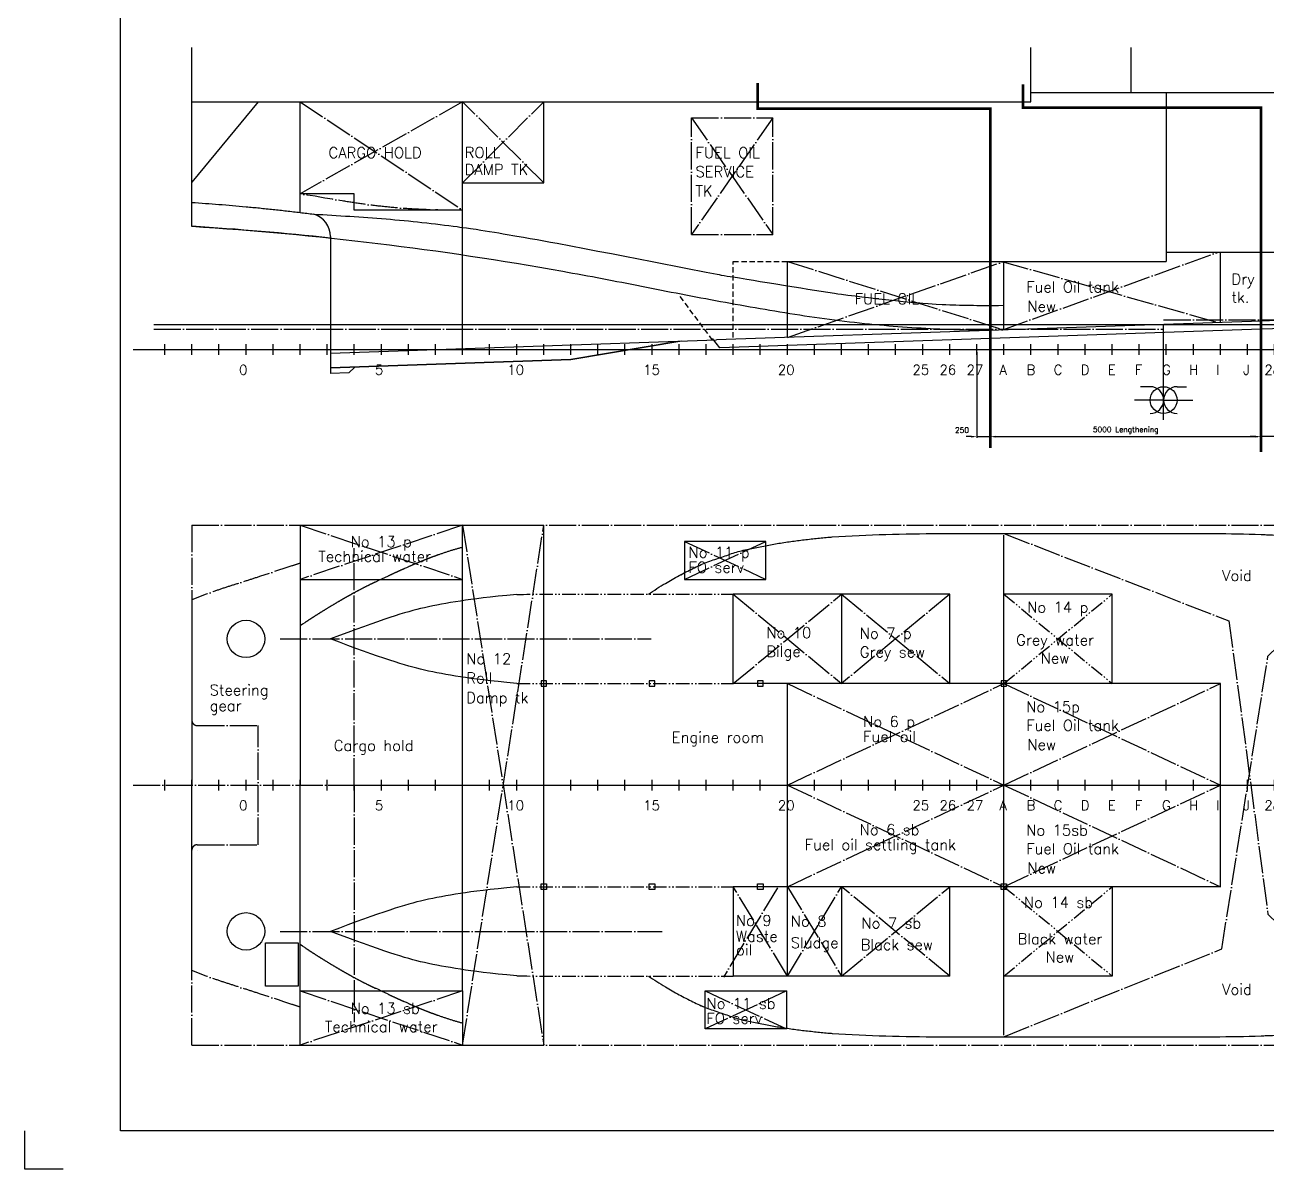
# Model space of a CAD drawing. Header units: millimetres. Extents: x -1766 to 57634, y -706 to 41248.
# Drawn here: x -1766 to 21182, y -706 to 20424 of the extents above; entities that cross this region are included whole.
import ezdxf
from ezdxf.enums import TextEntityAlignment as Align

# ---------------------------------------------------------------- set-up
doc = ezdxf.new("R2010")
doc.units = ezdxf.units.MM
doc.header["$LTSCALE"] = 200
for name, pattern in [('0', [0]), ('CENTER', [3, 2.5, -0.25, 0, -0.25]), ('DASHED', [0.75, 0.5, -0.25]), ('PHANTOM', [2.1, 1.25, -0.2, 0.125, -0.2, 0.125, -0.2])]:
    doc.linetypes.add(name, pattern=pattern)
for name, color, linetype in [('-BHII', 7, 'Continuous'), ('-BHIU', 7, 'Continuous'), ('BHII', 7, 'Continuous'), ('CENN', 7, 'Continuous'), ('CON1', 7, 'Continuous'), ('GEV_FROZEN', 7, 'Continuous'), ('I0CO2', 2, 'Continuous'), ('LASTLUKE', 1, 'Continuous'), ('S0CE1', 1, 'CENTER'), ('S0CO1', 1, 'Continuous'), ('S0CO2', 2, 'Continuous'), ('S0CO3', 3, 'Continuous'), ('S0DA1', 1, 'DASHED'), ('S0PH1', 1, 'PHANTOM'), ('S0TX2', 2, 'Continuous'), ('U0CO1', 1, 'Continuous'), ('VCCNULL', 5, 'Continuous')]:
    doc.layers.add(name, color=color, linetype=linetype)
doc.styles.add('18', font='romans', dxfattribs={"height": 180})
doc.styles.add('ROMANS', font='romans', dxfattribs={"height": 100})
doc.dimstyles.get("Standard").update_dxf_attribs({"dimscale": 50, "dimtxt": 2, "dimasz": 2, "dimexe": 0.5, "dimexo": 1, "dimgap": 1, "dimtad": 1, "dimdsep": 46, "dimtxsty": 'ROMANS', "dimcen": 1.5, "dimclrd": 1, "dimclre": 1, "dimclrt": 2, "dimazin": 2, "dimtfac": 1, "dimtmove": 2, "dimatfit": 3, "dimfxl": 1, "dimtvp": 100, "dimtolj": 1, "dimarcsym": 0})

# ---------------------------------------------------------------- blocks, each defined once
blk = doc.blocks.new('*U10')
at = {"layer": '-BHII'}
for p, q in [((0, 10), (40, 10)), ((0, -10), (40, -10))]:
    blk.add_line(p, q, dxfattribs=at)
at = {"layer": '-BHIU'}
for p, q in [((0, 10), (0, -10)), ((40, 10), (40, -10))]:
    blk.add_line(p, q, dxfattribs=at)
blk = doc.blocks.new('VCCISYMB')
at = {"layer": 'VCCNULL'}
for p, q in [((0, 2), (-0.2, 1.2)), ((0, 2), (0.2, 1.2)), ((0, 2), (0, 0)), ((0, 0), (4, 0)), ((4, 0), (3.2, 0.2)), ((4, 0), (3.2, -0.2))]:
    blk.add_line(p, q, dxfattribs=at)
blk = doc.blocks.new('*U11')
blk.add_blockref('VCCISYMB', (0, 0))
at = {"layer": 'GEV_FROZEN', "xscale": 0.1000000000003638, "yscale": 0.1000000000003638, "zscale": 0.1000000000003638}
blk.add_blockref('*U10', (0, 0), dxfattribs=at)
blk = doc.blocks.new('*U9')
at = {"layer": 'BHII'}
blk.add_lwpolyline([(-6, -4), (0, -8), (6, -4), (6, 4), (0, 8), (-6, 4)], close=True, dxfattribs=at)
at = {"layer": 'CENN'}
for p, q in [((-11, 0), (11, 0)), ((0, 11), (0, -11))]:
    blk.add_line(p, q, dxfattribs=at)
at = {"layer": 'CON1'}
blk.add_circle((0, 0), 6.5, dxfattribs=at)
blk = doc.blocks.new('*U8')
at = {"layer": 'BHII'}
for radius in [8, 4.2]:
    blk.add_circle((0, 0), radius, dxfattribs=at)
at = {"layer": 'CENN'}
for p, q in [((-11, 0), (11, 0)), ((0, 11), (0, -11))]:
    blk.add_line(p, q, dxfattribs=at)
blk = doc.blocks.new('A$C64097268')
at = {"layer": 'LASTLUKE', "color": 2}
for p, q in [((-1500, -100), (-1500, 100)), ((-1000, -100), (-1000, 100)), ((-500, -100), (-500, 100)), ((0, -100), (0, 100)), ((500, -100), (500, 100)), ((1000, -100), (1000, 100)), ((1500, -100), (1500, 100)), ((2000, -100), (2000, 100)), ((2500, -100), (2500, 100)), ((3000, -100), (3000, 100)), ((3500, -100), (3500, 100)), ((4000, -100), (4000, 100)), ((4500, -100), (4500, 100)), ((5000, -100), (5000, 100)), ((5500, -100), (5500, 100)), ((6000, -100), (6000, 100)), ((6500, -100), (6500, 100)), ((7000, -100), (7000, 100)), ((7500, -100), (7500, 100)), ((8000, -100), (8000, 100)), ((8500, -100), (8500, 100)), ((9000, -100), (9000, 100)), ((9500, -100), (9500, 100)), ((10000, -100), (10000, 100)), ((10500, -100), (10500, 100)), ((11000, -100), (11000, 100)), ((11500, -100), (11500, 100)), ((12000, -100), (12000, 100)), ((12500, -100), (12500, 100)), ((13000, -100), (13000, 100)), ((13500, -100), (13500, 100)), ((14000, -100), (14000, 100)), ((14500, -100), (14500, 100)), ((15000, -100), (15000, 100)), ((15500, -100), (15500, 100)), ((16000, -100), (16000, 100)), ((16500, -100), (16500, 100)), ((17000, -100), (17000, 100)), ((17500, -100), (17500, 100)), ((18000, -100), (18000, 100)), ((18500, -100), (18500, 100)), ((19000, -100), (19000, 100)), ((19500, -100), (19500, 100)), ((20000, -100), (20000, 100)), ((20500, -100), (20500, 100)), ((21000, -100), (21000, 100)), ((21500, -100), (21500, 100)), ((22000, -100), (22000, 100)), ((22500, -100), (22500, 100)), ((23000, -100), (23000, 100)), ((23500, -100), (23500, 100)), ((24000, -100), (24000, 100)), ((24500, -100), (24500, 100)), ((25000, -100), (25000, 100)), ((25500, -100), (25500, 100)), ((26000, -100), (26000, 100)), ((26500, -100), (26500, 100)), ((27000, -100), (27000, 100)), ((27500, -100), (27500, 100)), ((28000, -100), (28000, 100)), ((28500, -100), (28500, 100)), ((29000, -100), (29000, 100)), ((29500, -100), (29500, 100)), ((30000, -100), (30000, 100)), ((30500, -100), (30500, 100)), ((31000, -100), (31000, 100)), ((31500, -100), (31500, 100)), ((32000, -100), (32000, 100)), ((32500, -100), (32500, 100)), ((33000, -100), (33000, 100)), ((33500, -100), (33500, 100)), ((34000, -100), (34000, 100)), ((34500, -100), (34500, 100)), ((35000, -100), (35000, 100))]:
    blk.add_line(p, q, dxfattribs=at)
at = {"layer": 'S0CE1'}
blk.add_line((-2084, 0), (35129, 0), dxfattribs=at)
at = {"extrusion": (0, 0, -1), "zscale": -1, "rotation": 256.254441529272}
blk.add_blockref('*U11', (-28183, 228), dxfattribs=at)
at = {"layer": 'GEV_FROZEN', "extrusion": (0, 0, -1), "xscale": 0.099999999976717, "yscale": 0.099999999976717, "zscale": -0.0999999999999871}
for name in ['*U9', '*U8']:
    blk.add_blockref(name, (-27120, 14), dxfattribs=at)
at = {"layer": 'LASTLUKE', "color": 2, "style": '18'}
for s, p in [('0', (-128, -464)), ('5', (2382, -464)), ('10', (4828, -464)), ('15', (7338, -464)), ('20', (9825, -464)), ('25', (12311, -464)), ('26', (12811, -464)), ('27', (13311, -464)), ('28', (18811, -464)), ('29', (19311, -464)), ('30', (19797, -464)), ('35', (22308, -464)), ('40', (24796, -464)), ('45', (27306, -464)), ('50', (29866, -464)), ('55', (32320, -464)), ('60', (34820, -464))]:
    blk.add_text(s, height=180, dxfattribs=at).set_placement(p)
at = {"layer": 'LASTLUKE', "color": 3, "style": '18'}
for s, p in [('A', (13919, -464)), ('B', (14419, -464)), ('C', (14919, -464)), ('D', (15419, -464)), ('E', (15919, -464)), ('F', (16419, -464)), ('G', (16919, -464)), ('H', (17419, -464)), ('I', (17919, -464)), ('J', (18419, -464))]:
    blk.add_text(s, height=180, dxfattribs=at).set_placement(p)
blk = doc.blocks.new('*D13')
at = {"layer": 'DEFPOINTS', "color": 0, "transparency": 16777216}
for p in [(16070, 14428), (21070, 14428), (21070, 12820)]:
    blk.add_point(p, dxfattribs=at)
at = {"layer": 'S0CO1', "color": 1, "lineweight": -2, "transparency": 16777216}
for p, q in [((16070, 14378), (16070, 12795)), ((21070, 14378), (21070, 12795)), ((16170, 12820), (20970, 12820))]:
    blk.add_line(p, q, dxfattribs=at)
at = {"layer": 'S0CO1', "color": 1, "transparency": 16777216}
for points in [[(16170, 12836), (16170, 12803), (16070, 12820)], [(20970, 12836), (20970, 12803), (21070, 12820)]]:
    blk.add_solid(points, dxfattribs=at)
at = {"layer": 'S0CO1', "color": 2, "transparency": 16777216, "insert": (18570, 12936), "char_height": 100, "attachment_point": 5, "style": 'ROMANS'}
blk.add_mtext('\\A1;5000 Lengthening', dxfattribs=at)
blk = doc.blocks.new('A$C10F6703F')
at = {"layer": 'U0CO1'}
for p, q in [((17950, -6206), (17950, -3700)), ((17596, -5330), (17343, -5330)), ((18304, -5330), (18557, -5330)), ((17950, -5684), (17183, -5684)), ((17950, -5684), (18717, -5684))]:
    blk.add_line(p, q, dxfattribs=at)
blk.add_circle((17950, -5684), 354, dxfattribs=at)
for centre, start, end in [((17596, -5684), 270, 90), ((18304, -5684), 90, 270)]:
    blk.add_arc(centre, 354, start, end, dxfattribs=at)
blk = doc.blocks.new('A2')
at = {"color": 7}
for p, q in [((1765.75505, 706.30202), (1765.75505, 41248.037968)), ((58693.697862, 706.30202), (1765.75505, 706.30202))]:
    blk.add_line(p, q, dxfattribs=at)
at = {"color": 2}
for p, q in [((0, 0), (0, 706.30202)), ((706.30202, 0), (0, 0))]:
    blk.add_line(p, q, dxfattribs=at)
blk = doc.blocks.new('*U5')
at = {"layer": '-BHII'}
for p, q in [((0, 10), (40, 10)), ((0, -10), (40, -10))]:
    blk.add_line(p, q, dxfattribs=at)
at = {"layer": '-BHIU'}
for p, q in [((0, 10), (0, -10)), ((40, 10), (40, -10))]:
    blk.add_line(p, q, dxfattribs=at)
blk = doc.blocks.new('*U6')
blk.add_blockref('VCCISYMB', (0, 0))
at = {"layer": 'GEV_FROZEN', "xscale": 0.1000000000003638, "yscale": 0.1000000000003638, "zscale": 0.1000000000003638}
blk.add_blockref('*U5', (0, 0), dxfattribs=at)
blk = doc.blocks.new('*U4')
at = {"layer": 'BHII'}
blk.add_lwpolyline([(-6, -4), (0, -8), (6, -4), (6, 4), (0, 8), (-6, 4)], close=True, dxfattribs=at)
at = {"layer": 'CENN'}
for p, q in [((-11, 0), (11, 0)), ((0, 11), (0, -11))]:
    blk.add_line(p, q, dxfattribs=at)
at = {"layer": 'CON1'}
blk.add_circle((0, 0), 6.5, dxfattribs=at)
blk = doc.blocks.new('*U3')
at = {"layer": 'BHII'}
for radius in [8, 4.2]:
    blk.add_circle((0, 0), radius, dxfattribs=at)
at = {"layer": 'CENN'}
for p, q in [((-11, 0), (11, 0)), ((0, 11), (0, -11))]:
    blk.add_line(p, q, dxfattribs=at)
blk = doc.blocks.new('A$C4F4610A3')
at = {"layer": 'LASTLUKE', "color": 2}
for p, q in [((-1500, -100), (-1500, 100)), ((-1000, -100), (-1000, 100)), ((-500, -100), (-500, 100)), ((0, -100), (0, 100)), ((500, -100), (500, 100)), ((1000, -100), (1000, 100)), ((1500, -100), (1500, 100)), ((2000, -100), (2000, 100)), ((2500, -100), (2500, 100)), ((3000, -100), (3000, 100)), ((3500, -100), (3500, 100)), ((4000, -100), (4000, 100)), ((4500, -100), (4500, 100)), ((5000, -100), (5000, 100)), ((5500, -100), (5500, 100)), ((6000, -100), (6000, 100)), ((6500, -100), (6500, 100)), ((7000, -100), (7000, 100)), ((7500, -100), (7500, 100)), ((8000, -100), (8000, 100)), ((8500, -100), (8500, 100)), ((9000, -100), (9000, 100)), ((9500, -100), (9500, 100)), ((10000, -100), (10000, 100)), ((10500, -100), (10500, 100)), ((11000, -100), (11000, 100)), ((11500, -100), (11500, 100)), ((12000, -100), (12000, 100)), ((12500, -100), (12500, 100)), ((13000, -100), (13000, 100)), ((13500, -100), (13500, 100)), ((14000, -100), (14000, 100)), ((14500, -100), (14500, 100)), ((15000, -100), (15000, 100)), ((15500, -100), (15500, 100)), ((16000, -100), (16000, 100)), ((16500, -100), (16500, 100)), ((17000, -100), (17000, 100)), ((17500, -100), (17500, 100)), ((18000, -100), (18000, 100)), ((18500, -100), (18500, 100)), ((19000, -100), (19000, 100)), ((19500, -100), (19500, 100)), ((20000, -100), (20000, 100)), ((20500, -100), (20500, 100)), ((21000, -100), (21000, 100)), ((21500, -100), (21500, 100)), ((22000, -100), (22000, 100)), ((22500, -100), (22500, 100)), ((23000, -100), (23000, 100)), ((23500, -100), (23500, 100)), ((24000, -100), (24000, 100)), ((24500, -100), (24500, 100)), ((25000, -100), (25000, 100)), ((25500, -100), (25500, 100)), ((26000, -100), (26000, 100)), ((26500, -100), (26500, 100)), ((27000, -100), (27000, 100)), ((27500, -100), (27500, 100)), ((28000, -100), (28000, 100)), ((28500, -100), (28500, 100)), ((29000, -100), (29000, 100)), ((29500, -100), (29500, 100)), ((30000, -100), (30000, 100)), ((30500, -100), (30500, 100)), ((31000, -100), (31000, 100)), ((31500, -100), (31500, 100)), ((32000, -100), (32000, 100)), ((32500, -100), (32500, 100)), ((33000, -100), (33000, 100)), ((33500, -100), (33500, 100)), ((34000, -100), (34000, 100))]:
    blk.add_line(p, q, dxfattribs=at)
at = {"layer": 'S0CE1'}
blk.add_line((-2084, 0), (34238, 0), dxfattribs=at)
at = {"extrusion": (0, 0, -1), "zscale": -1, "rotation": 256.254441529272}
blk.add_blockref('*U6', (-28183, 228), dxfattribs=at)
at = {"layer": 'GEV_FROZEN', "extrusion": (0, 0, -1), "xscale": 0.099999999976717, "yscale": 0.099999999976717, "zscale": -0.0999999999999871}
for name in ['*U4', '*U3']:
    blk.add_blockref(name, (-27120, 14), dxfattribs=at)
at = {"layer": 'LASTLUKE', "color": 2, "style": '18'}
for s, p in [('0', (-128, -464)), ('5', (2382, -464)), ('10', (4828, -464)), ('15', (7338, -464)), ('20', (9825, -464)), ('25', (12311, -464)), ('26', (12811, -464)), ('27', (13311, -464)), ('28', (18811, -464)), ('29', (19311, -464)), ('30', (19797, -464)), ('35', (22308, -464)), ('40', (24796, -464)), ('45', (27306, -464)), ('50', (29866, -464)), ('55', (32320, -464))]:
    blk.add_text(s, height=180, dxfattribs=at).set_placement(p)
at = {"layer": 'LASTLUKE', "color": 3, "style": '18'}
for s, p in [('A', (13919, -464)), ('B', (14419, -464)), ('C', (14919, -464)), ('D', (15419, -464)), ('E', (15919, -464)), ('F', (16419, -464)), ('G', (16919, -464)), ('H', (17419, -464)), ('I', (17919, -464)), ('J', (18419, -464))]:
    blk.add_text(s, height=180, dxfattribs=at).set_placement(p)
blk = doc.blocks.new('*D19')
at = {"layer": 'DEFPOINTS', "color": 0, "linetype": 'ByBlock', "transparency": 16777216}
for p in [(21320, 14328), (21070, 13013), (21070, 12820)]:
    blk.add_point(p, dxfattribs=at)
at = {"layer": 'S0CO1', "color": 1, "linetype": 'ByBlock', "lineweight": -2, "transparency": 16777216}
for p, q in [((21320, 14278), (21320, 12795)), ((21070, 12963), (21070, 12795)), ((20970, 12820), (20870, 12820)), ((21320, 12820), (21070, 12820)), ((21420, 12820), (21520, 12820))]:
    blk.add_line(p, q, dxfattribs=at)
at = {"layer": 'S0CO1', "color": 1, "linetype": 'ByBlock', "transparency": 16777216}
for points in [[(20970, 12836), (20970, 12803), (21070, 12820)], [(21420, 12836), (21420, 12803), (21320, 12820)]]:
    blk.add_solid(points, dxfattribs=at)
at = {"layer": 'S0CO1', "color": 2, "linetype": 'ByBlock', "transparency": 16777216, "insert": (21604, 12919), "char_height": 100, "attachment_point": 5, "style": 'ROMANS'}
blk.add_mtext('\\A1;250', dxfattribs=at)
blk = doc.blocks.new('*D20')
at = {"layer": 'DEFPOINTS', "color": 0, "linetype": 'ByBlock', "transparency": 16777216}
for p in [(15820, 14428), (16070, 12840), (16070, 12820)]:
    blk.add_point(p, dxfattribs=at)
at = {"layer": 'S0CO1', "color": 1, "linetype": 'ByBlock', "lineweight": -2, "transparency": 16777216}
for p, q in [((15820, 14378), (15820, 12795)), ((15720, 12820), (15620, 12820)), ((15820, 12820), (16070, 12820)), ((16070, 12790), (16070, 12795)), ((16170, 12820), (16270, 12820))]:
    blk.add_line(p, q, dxfattribs=at)
at = {"layer": 'S0CO1', "color": 1, "linetype": 'ByBlock', "transparency": 16777216}
for points in [[(15720, 12836), (15720, 12803), (15820, 12820)], [(16170, 12836), (16170, 12803), (16070, 12820)]]:
    blk.add_solid(points, dxfattribs=at)
at = {"layer": 'S0CO1', "color": 2, "linetype": 'ByBlock', "transparency": 16777216, "insert": (15545, 12941), "char_height": 100, "attachment_point": 5, "style": 'ROMANS'}
blk.add_mtext('\\A1;250', dxfattribs=at)

msp = doc.modelspace()

# ---------------------------------------------------------------- linework, layer by layer
at = {"color": 6, "true_color": 0xeb00eb, "const_width": 50}
for points in [[(16069.505, 12609.586), (16069.505, 18877.21), (11769.505, 18877.21), (11769.505, 19350.738)], [(21069.505, 12536.903), (21069.505, 18896.78), (16669.505, 18896.78), (16671.505, 19324.674)]]:
    msp.add_lwpolyline(points, dxfattribs=at)
at = {"layer": 'I0CO2'}
for centre in [(2319.505, 9084.531), (2319.505, 3684.531)]:
    msp.add_circle(centre, 345.92, dxfattribs=at)
at = {"layer": 'S0CE1'}
for p, q in [((6319.505, 19004.507), (3319.505, 17304.507)), ((3319.505, 19004.507), (6319.505, 17004.507)), ((6319.505, 17504.507), (7819.505, 19004.507)), ((7819.505, 17504.507), (6319.505, 19004.507)), ((10549.861, 16554.507), (10549.861, 18704.507)), ((10549.861, 18704.507), (12049.861, 18704.507)), ((10549.861, 18704.507), (12049.861, 16554.507)), ((12049.861, 18704.507), (10549.861, 16554.507)), ((12049.861, 16554.507), (12049.861, 18704.507)), ((10549.861, 16554.507), (12049.861, 16554.507)), ((16281.758, 14788.936), (20281.758, 16227.517)), ((12319.505, 16054.507), (16319.505, 14788.936)), ((12319.505, 14650.528), (16319.505, 16054.507)), ((16281.758, 16054.507), (20281.758, 14927.344)), ((19269.505, 14977.527), (36762.056, 14977.527)), ((616.039, 14804.507), (19269.505, 14804.507)), ((517.505, 14428.328), (33650.467, 14428.328)), ((1319.505, 11184.531), (1318.908, 9807.26)), ((1319.505, 11184.531), (18319.505, 11184.531)), ((1319.505, 11184.531), (23319.505, 11184.531)), ((6319.505, 11184.531), (3319.505, 10184.531)), ((3319.505, 11184.531), (6319.505, 10184.531)), ((6319.505, 1584.531), (7819.505, 11184.531)), ((6319.505, 11184.531), (7819.505, 1584.531)), ((10419.505, 10884.531), (11919.505, 10184.531)), ((10419.505, 10184.531), (11919.505, 10884.531)), ((4319.505, 6384.531), (4319.505, 10761.67)), ((11319.505, 8259.531), (13319.505, 9909.531)), ((11319.505, 9909.531), (13319.505, 8259.531)), ((13319.505, 9909.531), (15319.505, 8259.531)), ((15319.505, 9909.531), (13319.505, 8259.531)), ((2948.206, 9084.531), (9805.657, 9084.531)), ((12319.505, 6384.531), (16319.505, 8259.531)), ((12319.505, 8259.531), (16319.505, 6384.531)), ((16319.505, 6384.531), (20319.505, 8259.531)), ((16319.505, 8259.531), (20319.505, 6384.531)), ((1419.505, 7484.531), (2541.244, 7484.531)), ((2541.244, 5284.531), (2541.244, 7484.531)), ((4097.922, 6384.531), (36607.08, 6384.531)), ((4319.505, 6384.531), (4319.505, 2007.392)), ((12319.505, 6384.531), (16319.505, 4509.531)), ((12319.505, 4509.531), (16319.505, 6384.531)), ((16319.505, 6384.531), (20319.505, 4509.531)), ((16319.505, 4509.531), (20319.505, 6384.531)), ((1419.505, 5284.531), (2541.244, 5284.531)), ((1419.505, 5184.531), (1419.505, 5184.531)), ((12138.315, 4491.42), (11138.315, 2841.42)), ((12319.505, 2859.531), (11319.505, 4509.531)), ((12319.505, 2859.531), (13319.505, 4509.531)), ((12319.505, 4509.531), (13319.505, 2859.531)), ((15319.505, 2859.531), (13319.505, 4509.531)), ((13319.505, 2859.531), (15319.505, 4509.531)), ((2948.206, 3684.531), (10006.306, 3684.531)), ((1319.505, 1584.531), (1318.908, 2961.802)), ((6319.505, 2584.531), (3319.505, 1584.531)), ((3319.505, 2584.531), (6319.505, 1584.531)), ((10803.105, 2584.531), (12303.105, 1884.531)), ((12303.105, 2584.531), (10803.105, 1884.531)), ((1319.505, 1584.531), (18319.505, 1584.531)), ((1319.505, 1584.531), (23319.505, 1584.531))]:
    msp.add_line(p, q, dxfattribs=at)
at = {"layer": 'S0CE1', "color": 6, "linetype": '0'}
msp.add_line((616.039, 14891.012), (37526.919, 14891.012), dxfattribs=at)
at = {"layer": 'S0CE1'}
for points in [[(16319.505, 11030.542), (20475.916, 9419.404), (21197.555, 4002.841), (23319.505, 1936.999)], [(16319.505, 1738.519), (20343.614, 3360.846), (21197.555, 8766.22), (23319.505, 10832.063)]]:
    msp.add_lwpolyline(points, dxfattribs=at)
for points in [[(6319.505, 10777.912, 0.008404), (6091.244, 10710.009, 0.008214), (5865.344, 10634.531, 0.001693), (5819.505, 10618.198, 0.004992), (5694.009, 10571.558, 0.005075), (5569.505, 10522.421, 0.004669), (5444.117, 10470.084, 0.002615), (5319.505, 10415.926), (5284.103, 10400.271), (5248.729, 10384.531, 0.001339), (5159.016, 10344.194, 0.001402), (5069.505, 10303.394, 0.001697), (4944.376, 10245.395), (4819.505, 10186.843), (4763.998, 10160.726), (4708.524, 10134.531, 0.001154), (4638.879, 10101.363, 0.002892), (4569.505, 10067.631, 0.005679), (4443.87, 10003.858, 0.004085), (4319.505, 9937.644, 0.002884), (4223.01, 9884.531, 0.002249), (4146.073, 9841.151, 0.001977), (4069.505, 9797.12, 0.003051), (3944.073, 9723.306, 0.002714), (3819.505, 9648.055), (3808.461, 9641.296), (3797.429, 9634.531, 0.001998), (3683.076, 9563.727, 0.003494), (3569.505, 9491.673, 0.002604), (3487.849, 9438.459, 0.001775), (3406.664, 9384.531), (3363.092, 9355.3), (3319.505, 9326.093)], [(6319.505, 1991.149, -0.008404), (6091.244, 2059.052, -0.008214), (5865.344, 2134.531, -0.001693), (5819.505, 2150.863, -0.004992), (5694.009, 2197.503, -0.005075), (5569.505, 2246.64, -0.004669), (5444.117, 2298.978, -0.002615), (5319.505, 2353.136), (5284.103, 2368.791), (5248.729, 2384.531, -0.001339), (5159.016, 2424.868, -0.001402), (5069.505, 2465.668, -0.001697), (4944.376, 2523.667), (4819.505, 2582.219), (4763.998, 2608.336), (4708.524, 2634.531, -0.001154), (4638.879, 2667.699, -0.002892), (4569.505, 2701.43, -0.005679), (4443.87, 2765.204, -0.004085), (4319.505, 2831.418, -0.002884), (4223.01, 2884.531, -0.002249), (4146.073, 2927.91, -0.001977), (4069.505, 2971.942, -0.003051), (3944.073, 3045.755, -0.002714), (3819.505, 3121.006), (3808.461, 3127.766), (3797.429, 3134.531, -0.001998), (3683.076, 3205.335, -0.003494), (3569.505, 3277.389, -0.002604), (3487.849, 3330.603, -0.001775), (3406.664, 3384.531), (3363.092, 3413.761), (3319.505, 3442.968)]]:
    msp.add_lwpolyline(points, format="xyb", dxfattribs=at)
at = {"layer": 'S0CE1', "flags": 128}
for points in [[(3319.505, 10481.819, 0.002027), (3168.948, 10433.565), (3018.643, 10384.531), (2919.057, 10351.875), (2819.505, 10319.111), (2569.66, 10236.404, -0.002338), (2319.505, 10154.64, -0.001364), (2069.184, 10074.861, 0.005314), (1819.505, 9993.099, 0.014191104), (1318.908, 9807.26)], [(3319.505, 2287.243, -0.002027), (3168.948, 2335.497), (3018.643, 2384.531), (2919.057, 2417.186), (2819.505, 2449.951), (2569.66, 2532.658, 0.002338), (2319.505, 2614.421, 0.001364), (2069.184, 2694.201, -0.005314), (1819.505, 2775.962, -0.014191104), (1318.908, 2961.802)]]:
    msp.add_lwpolyline(points, format="xyb", dxfattribs=at)
at = {"layer": 'S0CE1'}
for centre, start, end in [((1419.505, 7584.531), 180, 270), ((1419.505, 5184.531), 90, 180)]:
    msp.add_arc(centre, 100, start, end, dxfattribs=at)
msp.add_open_spline([(6319.505, 17004.507), (5807.905, 16996.921), (4798.236, 17038.74), (3807.523, 17222.932), (3319.505, 17304.507)], degree=3, knots=[0, 0, 0, 0, 1534.967462624, 3019.333865655, 3019.333865655, 3019.333865655, 3019.333865655], dxfattribs=at)
at = {"layer": 'S0CO1', "flags": 128}
msp.add_lwpolyline([(3569.505, 16928.634), (3653.451, 16924.358), (3736.497, 16919.886), (3819.505, 16915.175), (3904.356, 16910.13), (3986.98, 16905.017), (4069.541, 16899.703), (4155.232, 16894.054), (4237.412, 16888.585), (4319.505, 16883.089), (4406.082, 16877.226), (4487.349, 16871.663), (4568.506, 16866.046), (4569.555, 16865.977), (4656.403, 16859.802), (4738.017, 16853.745), (4819.505, 16847.455), (4907.777, 16840.341), (4988.304, 16833.558), (5068.681, 16826.509), (5157.638, 16818.384), (5238.654, 16810.702), (5319.505, 16802.77), (5408.484, 16793.743), (5488.776, 16785.329), (5568.885, 16776.681), (5659.839, 16766.564), (5739.773, 16757.429), (5819.505, 16748.086), (5906.06, 16737.687), (5987.587, 16727.646), (6068.904, 16717.39), (6143.998, 16707.694), (6218.459, 16697.86), (6269.06, 16691.054), (6319.505, 16684.166), (6392.996, 16673.946), (6466.576, 16663.478), (6517.953, 16656.026), (6569.16, 16648.485), (6655.358, 16635.476), (6737.572, 16622.663), (6819.505, 16609.5), (6909.758, 16594.583), (6989.736, 16581.028), (7069.628, 16567.171), (7180.502, 16547.726), (7250.139, 16535.538), (7319.505, 16523.415), (7443.907, 16501.726), (7506.829, 16490.804), (7569.555, 16479.937), (7694.816, 16458.066), (7819.505, 16435.887), (7944.854, 16413.156), (8069.615, 16390.067), (8319.505, 16343.058), (8570.031, 16295.488), (8819.505, 16247.816), (9069.524, 16199.791), (9319.505, 16151.532), (9569.542, 16103.092), (9819.505, 16054.277), (10069.469, 16005.042), (10194.733, 15980.422), (10319.505, 15956.159), (10569.612, 15908.044), (10694.873, 15883.725), (10819.505, 15858.823), (10957.851, 15830.735), (11020.601, 15818.378), (11058.633, 15811.285), (11096.562, 15804.507), (11152.317, 15795.072), (11207.948, 15786.277), (11319.505, 15769.119), (11436.392, 15750.589), (11503.157, 15739.641), (11569.612, 15728.48), (11694.786, 15707.341), (11819.505, 15686.537), (11944.7, 15665.991), (12069.467, 15645.921), (12319.505, 15605.767), (12569.483, 15564.9), (12694.731, 15544.396), (12819.505, 15524.297), (12944.623, 15504.576), (13069.292, 15485.464), (13187.003, 15468.076), (13253.371, 15458.629), (13319.505, 15449.47), (13438.229, 15433.66), (13503.897, 15425.262), (13569.338, 15417.137), (13694.652, 15402.055), (13819.505, 15387.506), (13944.717, 15373.325), (14069.441, 15359.549), (14194.716, 15346.012), (14319.505, 15332.77), (14459.755, 15318.244), (14530.048, 15311.22), (14600.085, 15304.507), (14655.024, 15299.456), (14709.758, 15294.631), (14764.735, 15290.011), (14819.505, 15285.654), (14918.931, 15278.367), (14994.288, 15273.379), (15069.37, 15268.865), (15177.753, 15263.082), (15248.766, 15259.728), (15319.505, 15256.728), (15432.258, 15252.619), (15500.998, 15250.506), (15569.46, 15248.697), (15689.694, 15246.177), (15754.727, 15245.146), (15819.505, 15244.352), (15919.505, 15243.577), (15969.505, 15243.388), (16019.505, 15243.3), (16069.505, 15243.3), (16119.505, 15243.408), (16169.505, 15243.659), (16219.505, 15244.037), (16319.505, 15245.134)], dxfattribs=at)
msp.add_lwpolyline([(1319.505, 16704.507, -0.028604), (8169.505, 15874.507, -0.004765), (9627.44, 15598.209, 0.003277), (11084.548, 15317.579, 0.007293), (12547.127, 15067.835, 0.015333), (14019.505, 14884.507, 0.016091), (15393.227, 14800.543, 0.008314629), (16114.778, 14791.732, 0.008314629)], format="xyb", dxfattribs=at)
at = {"layer": 'S0CO1'}
for centre, radius, start, end in [((20376.482, 65326.442), 50864.785, 259.4741497, 261.1455526), ((16271.716, 38977.211), 24197.744, 261.1456612, 264.6594506), ((16010.549, 36180.027), 21388.395, 264.6586066, 268.346074), ((16018.899, 36489.857), 21698.337, 268.3476469, 270.2531755)]:
    msp.add_arc(centre, radius, start, end, dxfattribs=at)
at = {"layer": 'S0CO2'}
msp.add_line((3879.505, 14634.507), (3879.505, 14583.357), dxfattribs=at)
for points in [[(10369.505, 14583.057), (8319.505, 14236.957), (3879.505, 14083.322)], [(3879.505, 14098.331), (8317.99, 14251.914), (10256.172, 14579.135)], [(4328.789, 14099.926), (4328.789, 14099.926), (4217.149, 13996.972)], [(4217.149, 13996.972), (3879.848, 13985.266)]]:
    msp.add_lwpolyline(points, dxfattribs=at)
at = {"layer": 'S0CO3'}
for p, q in [((1319.505, 16703.507), (1319.505, 20004.507)), ((16819.505, 19008.891), (16819.505, 20004.507)), ((18669.505, 19177.517), (18669.505, 20004.507)), ((19319.505, 19177.517), (19319.505, 16054.507)), ((2541.244, 19004.507), (1319.505, 17517.734)), ((3319.505, 16959.623), (3319.505, 19004.507)), ((6319.505, 14441.669), (6319.505, 19004.507)), ((7819.505, 17504.507), (7819.505, 19004.507)), ((6319.505, 17504.507), (7819.505, 17504.507)), ((6319.505, 17504.507), (7819.505, 17504.507)), ((4319.505, 17304.507), (3319.505, 17304.507)), ((4319.505, 17004.507), (4319.505, 17304.507)), ((6319.505, 17004.507), (4319.505, 17004.507)), ((3879.505, 16514.507), (3879.505, 13987.458)), ((19319.505, 16227.517), (23321.484, 16227.517)), ((20319.505, 14927.344), (20319.505, 16227.517)), ((12319.505, 16054.507), (16319.505, 16054.507)), ((12319.505, 14650.528), (12319.505, 16054.507)), ((16281.758, 16054.507), (19319.505, 16054.507)), ((16319.505, 14788.936), (16319.505, 16054.507)), ((34200.693, 15407.662), (21069.505, 14953.296)), ((33592.204, 15236.517), (21069.505, 14803.206)), ((21069.505, 14953.296), (11011.005, 14605.251)), ((21069.505, 14803.206), (11069.505, 14457.185)), ((3879.505, 14358.487), (11011.001, 14605.254)), ((11069.505, 14457.185), (10938.743, 14632.452)), ((3319.505, 11184.531), (3319.505, 6384.531)), ((3319.505, 11184.531), (7819.505, 11184.531)), ((6319.505, 10184.531), (6319.505, 11184.531)), ((7819.505, 1584.531), (7819.505, 11184.531)), ((16319.505, 1765.906), (16319.505, 11003.156)), ((3319.505, 10184.531), (6319.505, 10184.531)), ((6319.505, 2584.531), (6319.505, 10184.531)), ((15319.505, 9909.531), (11319.505, 9909.531)), ((11319.505, 8259.531), (11319.505, 9909.531)), ((13319.505, 9909.531), (13319.505, 8259.531)), ((15319.505, 8259.531), (15319.505, 9909.531)), ((18319.505, 9909.531), (16319.505, 9909.531)), ((18319.505, 8259.531), (18319.505, 9909.531)), ((1318.508, 9807.26), (1319.505, 6384.531)), ((16319.505, 8259.531), (11319.505, 8259.531)), ((12319.505, 2859.531), (12319.505, 8259.531)), ((20319.505, 8259.531), (16319.505, 8259.531)), ((20319.505, 4509.531), (20319.505, 8259.531)), ((1318.508, 2961.802), (1319.505, 6384.531)), ((3319.505, 1584.531), (3319.505, 6384.531)), ((12319.505, 6384.531), (16319.505, 6384.531)), ((16319.505, 4509.531), (11319.505, 4509.531)), ((11319.505, 4509.531), (11319.505, 2859.531)), ((13319.505, 4509.531), (13319.505, 2859.531)), ((15319.505, 2859.531), (15319.505, 4509.531)), ((20319.505, 4509.531), (16319.505, 4509.531)), ((18319.505, 4509.531), (18319.505, 2859.531)), ((15319.505, 2859.531), (11319.505, 2859.531)), ((18319.505, 2859.531), (16319.505, 2859.531)), ((3319.505, 2584.531), (6319.505, 2584.531)), ((6319.505, 2584.531), (6319.505, 1584.531)), ((3319.505, 1584.531), (7819.505, 1584.531))]:
    msp.add_line(p, q, dxfattribs=at)
msp.add_lwpolyline([(1319.505, 19004.507), (16819.505, 19004.507), (16819.505, 19177.517), (34999.505, 19177.517)], dxfattribs=at)
at = {"layer": 'S0CO3', "flags": 128}
msp.add_lwpolyline([(1319.505, 17144.727, -0.003443), (1819.505, 17108.866, -0.001739), (2069.579, 17088.403, -0.001686), (2319.505, 17066.075, -0.001706), (2569.594, 17042.108, -0.001834), (2819.505, 17016.335, -0.00175), (3069.591, 16988.737, -0.001274), (3319.505, 16959.623, -0.001166), (3569.505, 16929.247)], format="xyb", dxfattribs=at)
at = {"layer": 'S0CO3'}
for points in [[(9752.904, 9909.531, -0.016760209), (10065.773, 10110.923, -0.011782), (10319.505, 10254.466, -0.005104), (10446.078, 10320.534, -0.003045), (10573.71, 10384.531, -0.005216), (10695.389, 10443.048, -0.016582), (10819.505, 10496.205, -0.014989), (10949.537, 10542.423, 0.004546), (11080.505, 10585.918, 0.004963), (11199.806, 10628.073, -0.009734), (11319.505, 10669.088, -0.023245), (11567.695, 10736.22, -0.007161), (11819.505, 10788.146, -0.003831), (12069.057, 10833.912, -0.006535), (12319.505, 10874.499, -0.006518), (12569.178, 10908.296, -0.003916), (12819.505, 10936.877, -0.003955), (13069.275, 10961.419, -0.002050748), (13147.673, 10968.172, -0.015710086), (15132.235, 11030.542), (16069.505, 11030.542)], [(16069.505, 11030.542), (20200.179, 11030.542, -0.008135766), (21069.556, 11013.232)], [(21069.556, 11013.232, -0.000935761), (21169.505, 11009.427, -0.001469136), (21319.505, 11003.156, -0.002529), (21569.565, 10990.689, -0.002289), (21819.505, 10975.816, -0.002339), (22069.595, 10958.598, -0.002671), (22319.505, 10938.886, -0.002774), (22569.652, 10916.355, -0.002845), (22819.505, 10891.123, -0.002817), (23069.667, 10862.928, -0.002609), (23319.505, 10832.063)], [(9752.904, 9909.531, -0.016760209), (10065.773, 10110.923, -0.011782), (10319.505, 10254.466, -0.004036916), (10419.505, 10306.936, -0.004036916)], [(9752.904, 2859.531, 0.016760209), (10065.773, 2658.139, 0.011782), (10319.505, 2514.595, 0.005104), (10446.078, 2448.527, 0.003045), (10573.71, 2384.531, 0.005216), (10695.389, 2326.014, 0.014416891), (10803.105, 2279.328, 0.014416891)], [(9752.904, 2859.531, 0.016760209), (10065.773, 2658.139, 0.011782), (10319.505, 2514.595, 0.005104), (10446.078, 2448.527, 0.003045), (10573.71, 2384.531, 0.005216), (10695.389, 2326.014, 0.016582), (10819.505, 2272.857, 0.014989), (10949.537, 2226.638, -0.004546), (11080.505, 2183.144, -0.004963), (11199.806, 2140.988, 0.009734), (11319.505, 2099.974, 0.023245), (11567.695, 2032.842, 0.007161), (11819.505, 1980.916, 0.003831), (12069.057, 1935.15, 0.006535), (12319.505, 1894.563, 0.006518), (12569.178, 1860.766, 0.003916), (12819.505, 1832.185, 0.003955), (13069.275, 1807.643, 0.002050748), (13147.673, 1800.89, 0.015710086), (15132.235, 1738.519), (16069.505, 1738.519)], [(21069.556, 1755.83, 0.000935761), (21169.505, 1759.635, 0.001469136), (21319.505, 1765.906, 0.002529), (21569.565, 1778.373, 0.002289), (21819.505, 1793.245, 0.002339), (22069.595, 1810.464, 0.002671), (22319.505, 1830.175, 0.002774), (22569.652, 1852.707, 0.002845), (22819.505, 1877.939, 0.002817), (23069.667, 1906.133, 0.002609), (23319.505, 1936.999)], [(16069.505, 1738.519), (20200.179, 1738.519, 0.008135766), (21069.556, 1755.83)]]:
    msp.add_lwpolyline(points, format="xyb", dxfattribs=at)
for points in [[(10419.505, 10184.531), (11919.505, 10184.531), (11919.505, 10884.531), (10419.505, 10884.531)], [(7769.505, 8209.531), (7869.505, 8209.531), (7869.505, 8309.531), (7769.505, 8309.531)], [(9769.505, 8209.531), (9869.505, 8209.531), (9869.505, 8309.531), (9769.505, 8309.531)], [(11769.505, 8209.531), (11869.505, 8209.531), (11869.505, 8309.531), (11769.505, 8309.531)], [(16269.505, 8209.531), (16369.505, 8209.531), (16369.505, 8309.531), (16269.505, 8309.531)], [(7769.505, 4559.531), (7869.505, 4559.531), (7869.505, 4459.531), (7769.505, 4459.531)], [(9769.505, 4559.531), (9869.505, 4559.531), (9869.505, 4459.531), (9769.505, 4459.531)], [(11769.505, 4559.531), (11869.505, 4559.531), (11869.505, 4459.531), (11769.505, 4459.531)], [(16269.505, 4559.531), (16369.505, 4559.531), (16369.505, 4459.531), (16269.505, 4459.531)], [(10803.105, 2584.531), (12303.105, 2584.531), (12303.105, 1884.531), (10803.105, 1884.531)]]:
    msp.add_lwpolyline(points, close=True, dxfattribs=at)
for centre, radius, start, end in [((3447.068, 16514.507), 432.436, 0.0000094, 73.5528092), ((-2503.79, -43530.758), 60356.48, 83.92905103, 86.36815429)]:
    msp.add_arc(centre, radius, start, end, dxfattribs=at)
at = {"layer": 'S0DA1'}
for p, q in [((11319.505, 14650.528), (11319.505, 16054.507)), ((11319.505, 16054.507), (12319.505, 16054.507)), ((10938.743, 14603.595), (10319.505, 15433.594))]:
    msp.add_line(p, q, dxfattribs=at)
at = {"layer": 'S0PH1'}
for p, q in [((16319.505, 8259.531), (18319.505, 9909.531)), ((16319.505, 9909.531), (18319.505, 8259.531)), ((16319.505, 4509.531), (18319.505, 2859.531)), ((16319.505, 2859.531), (18319.505, 4509.531))]:
    msp.add_line(p, q, dxfattribs=at)
for points in [[(7319.504, 9905.737), (7137.772, 9889.004), (6975.549, 9872.909), (6830.463, 9857.345), (6700.138, 9842.21), (6582.203, 9827.396), (6474.281, 9812.8), (6374.001, 9798.315), (6278.988, 9783.838), (6187.246, 9769.274), (6098.293, 9754.575), (6012.025, 9739.705), (5928.338, 9724.627), (5847.127, 9709.303), (5768.288, 9693.697), (5691.717, 9677.773), (5617.31, 9661.494), (5544.742, 9644.752), (5472.805, 9627.158), (5400.071, 9608.253), (5325.113, 9587.578), (5246.5, 9564.672), (5162.807, 9539.076), (5072.604, 9510.331), (4974.463, 9477.978), (4867.241, 9441.654), (4750.943, 9401.394), (4625.857, 9357.328), (4492.273, 9309.59), (4350.479, 9258.309), (4200.764, 9203.618), (4043.418, 9145.648), (3878.729, 9084.531)], [(7319.504, 8263.324), (7137.772, 8280.057), (6975.549, 8296.153), (6830.463, 8311.716), (6700.138, 8326.852), (6582.203, 8341.666), (6474.281, 8356.262), (6374.001, 8370.746), (6278.988, 8385.224), (6187.246, 8399.788), (6098.293, 8414.486), (6012.025, 8429.356), (5928.338, 8444.435), (5847.127, 8459.759), (5768.288, 8475.364), (5691.717, 8491.288), (5617.31, 8507.568), (5544.742, 8524.31), (5472.805, 8541.904), (5400.071, 8560.808), (5325.113, 8581.484), (5246.5, 8604.39), (5162.807, 8629.986), (5072.604, 8658.73), (4974.463, 8691.084), (4867.241, 8727.408), (4750.943, 8767.668), (4625.857, 8811.733), (4492.273, 8859.472), (4350.479, 8910.753), (4200.764, 8965.444), (4043.418, 9023.414), (3878.729, 9084.531)], [(7319.504, 4505.737), (7137.772, 4489.004), (6975.549, 4472.909), (6830.463, 4457.345), (6700.138, 4442.21), (6582.203, 4427.396), (6474.281, 4412.8), (6374.001, 4398.315), (6278.988, 4383.838), (6187.246, 4369.274), (6098.293, 4354.575), (6012.025, 4339.705), (5928.338, 4324.627), (5847.127, 4309.303), (5768.288, 4293.697), (5691.717, 4277.773), (5617.31, 4261.494), (5544.742, 4244.752), (5472.805, 4227.158), (5400.071, 4208.253), (5325.113, 4187.578), (5246.5, 4164.672), (5162.807, 4139.076), (5072.604, 4110.331), (4974.463, 4077.978), (4867.241, 4041.654), (4750.943, 4001.394), (4625.857, 3957.328), (4492.273, 3909.59), (4350.479, 3858.309), (4200.764, 3803.618), (4043.418, 3745.648), (3878.729, 3684.531)], [(7319.504, 2863.324), (7137.772, 2880.057), (6975.549, 2896.153), (6830.463, 2911.716), (6700.138, 2926.852), (6582.203, 2941.666), (6474.281, 2956.262), (6374.001, 2970.746), (6278.988, 2985.224), (6187.246, 2999.788), (6098.293, 3014.486), (6012.025, 3029.356), (5928.338, 3044.435), (5847.127, 3059.759), (5768.288, 3075.364), (5691.717, 3091.288), (5617.31, 3107.568), (5544.742, 3124.31), (5472.805, 3141.904), (5400.071, 3160.808), (5325.113, 3181.484), (5246.5, 3204.39), (5162.807, 3229.986), (5072.604, 3258.73), (4974.463, 3291.084), (4867.241, 3327.408), (4750.943, 3367.668), (4625.857, 3411.733), (4492.273, 3459.472), (4350.479, 3510.753), (4200.764, 3565.444), (4043.418, 3623.414), (3878.729, 3684.531)]]:
    msp.add_lwpolyline(points, dxfattribs=at)
at = {"layer": 'S0PH1', "flags": 128}
for points in [[(7319.504, 9905.737), (7319.504, 9905.737), (7443.029, 9907.666), (7506.387, 9908.345), (7569.495, 9908.813), (7694.747, 9909.352), (7819.505, 9909.531), (7944.849, 9909.531), (8069.64, 9909.531), (8194.865, 9909.531), (8319.505, 9909.531), (8444.906, 9909.531), (8569.708, 9909.531), (8694.909, 9909.531), (8819.505, 9909.531), (8944.889, 9909.531), (9069.672, 9909.531), (9194.875, 9909.531), (9319.505, 9909.531), (9444.777, 9909.531), (9569.506, 9909.531), (9819.505, 9909.531), (9944.703, 9909.531), (10069.437, 9909.531), (10319.505, 9909.531), (10569.38, 9909.531), (10694.654, 9909.531), (10819.505, 9909.531), (10957.894, 9909.531), (11096.406, 9909.531), (11207.93, 9909.531), (11319.505, 9909.531)], [(7319.504, 8263.324), (7319.504, 8263.324), (7443.029, 8261.395), (7506.387, 8260.716), (7569.495, 8260.249), (7694.747, 8259.71), (7819.505, 8259.531), (7944.849, 8259.531), (8069.64, 8259.531), (8194.865, 8259.531), (8319.505, 8259.531), (8444.906, 8259.531), (8569.708, 8259.531), (8694.909, 8259.531), (8819.505, 8259.531), (8944.889, 8259.531), (9069.672, 8259.531), (9194.875, 8259.531), (9319.505, 8259.531), (9444.777, 8259.531), (9569.506, 8259.531), (9819.505, 8259.531), (9944.703, 8259.531), (10069.437, 8259.531), (10319.505, 8259.531), (10569.38, 8259.531), (10694.654, 8259.531), (10819.505, 8259.531), (10957.894, 8259.531), (11096.406, 8259.531), (11207.93, 8259.531), (11319.505, 8259.531)], [(7319.504, 4505.737), (7319.504, 4505.737), (7443.029, 4507.666), (7506.387, 4508.345), (7569.495, 4508.813), (7694.747, 4509.352), (7819.505, 4509.531), (7944.849, 4509.531), (8069.64, 4509.531), (8194.865, 4509.531), (8319.505, 4509.531), (8444.906, 4509.531), (8569.708, 4509.531), (8694.909, 4509.531), (8819.505, 4509.531), (8944.889, 4509.531), (9069.672, 4509.531), (9194.875, 4509.531), (9319.505, 4509.531), (9444.777, 4509.531), (9569.506, 4509.531), (9819.505, 4509.531), (9944.703, 4509.531), (10069.437, 4509.531), (10319.505, 4509.531), (10569.38, 4509.531), (10694.654, 4509.531), (10819.505, 4509.531), (10957.894, 4509.531), (11096.406, 4509.531), (11207.93, 4509.531), (11319.505, 4509.531)], [(7319.504, 2863.324), (7319.504, 2863.324), (7443.029, 2861.395), (7506.387, 2860.716), (7569.495, 2860.249), (7694.747, 2859.71), (7819.505, 2859.531), (7944.849, 2859.531), (8069.64, 2859.531), (8194.865, 2859.531), (8319.505, 2859.531), (8444.906, 2859.531), (8569.708, 2859.531), (8694.909, 2859.531), (8819.505, 2859.531), (8944.889, 2859.531), (9069.672, 2859.531), (9194.875, 2859.531), (9319.505, 2859.531), (9444.777, 2859.531), (9569.506, 2859.531), (9819.505, 2859.531), (9944.703, 2859.531), (10069.437, 2859.531), (10319.505, 2859.531), (10569.38, 2859.531), (10694.654, 2859.531), (10819.505, 2859.531), (10957.894, 2859.531), (11096.406, 2859.531), (11207.93, 2859.531), (11319.505, 2859.531)]]:
    msp.add_lwpolyline(points, dxfattribs=at)
at = {"layer": 'U0CO1'}
msp.add_lwpolyline([(2682.434, 3471.047), (3282.434, 3471.047), (3282.434, 2671.047), (2682.434, 2671.047)], close=True, dxfattribs=at)

# ---------------------------------------------------------------- block references
for name, p in [('A2', (-1765.755, -706.302)), ('A$C64097268', (2319.505, 14428.328))]:
    msp.add_blockref(name, p)
at = {"layer": 'S0CO1'}
msp.add_blockref('A$C4F4610A3', (2319.505, 6384.531), dxfattribs=at)
at = {"layer": 'S0CO3', "xscale": 0.7, "yscale": 0.7, "zscale": 0.7}
msp.add_blockref('A$C10F6703F', (6704.505, 17472.934), dxfattribs=at)

# ---------------------------------------------------------------- texts
at = {"layer": 'S0TX2', "color": 2, "style": '18'}
for s, p in [('CARGO HOLD', (3842.664, 17963.98)), ('ROLL', (6359.126, 17966.536)), ('FUEL OIL', (10622.025, 17963.98)), ('DAMP TK', (6359.126, 17653.391)), ('SERVICE', (10622.025, 17613.257)), ('TK', (10622.025, 17255.886)), ('Fuel Oil tank', (16730.568, 15482.202)), ('FUEL OIL', (13561.6, 15264.039)), ('New', (16752.236, 15127.09)), ('No 13 p', (4252.634, 10781.532)), ('No 11 p', (10492.338, 10583.749)), ('FO serv', (10492.338, 10307.276)), ('Void', (20350.392, 10154.357)), ('No 14 p', (16748.934, 9570.535)), ('No 10', (11930.868, 9099.703)), ('No 7 p', (13656.636, 9088.996)), ('Bilge', (11930.868, 8754.111)), ('No 12', (6387.583, 8618.33)), ('Grey sew', (13656.636, 8743.404)), ('Roll', (6387.583, 8264.294)), ('Steering ', (1647.609, 8039.924)), ('Damp tk', (6387.583, 7900.732)), ('gear', (1647.609, 7750.76)), ('No 15p ', (16730.568, 7731.6)), ('No 6 p', (13718.549, 7459.769)), ('Fuel Oil tank', (16730.568, 7388.603)), ('Engine room', (10183.347, 7168.417)), ('Fuel oil', (13718.549, 7183.296)), ('Cargo hold', (3939.608, 7015.509)), ('New', (16752.236, 7033.491)), ('No 6 sb', (13654.581, 5461.294)), ('No 15sb ', (16730.568, 5452.964)), ('Fuel oil settling tank', (12640.015, 5184.821)), ('Fuel Oil tank', (16730.568, 5109.966)), ('New', (16752.236, 4754.854)), ('No 14 sb', (16688.817, 4120.939)), ('No 9', (11368.726, 3785.804)), ('No 8', (12381.77, 3771.499)), ('No 7 sb', (13686.525, 3737.412)), ('Waste ', (11368.726, 3492.051)), ('oil', (11370.751, 3243.643)), ('Sludge', (12381.77, 3374.069)), ('Black sew', (13673.217, 3339.982)), ('Void', (20350.392, 2514.357)), ('No 13 sb', (4252.634, 2161.856)), ('No 11 sb', (10824.428, 2253.432)), ('FO serv', (10824.428, 1976.959))]:
    msp.add_text(s, height=200, dxfattribs=at).set_placement(p)
for p in [(4696.396, 10508.015), (4818.635, 1823.989)]:
    msp.add_text('Technical water', height=200, dxfattribs=at).set_placement(p, align=Align.CENTER)
at = {"layer": 'S0TX2', "color": 2, "char_height": 200, "attachment_point": 1, "style": '18'}
for s, width, insert in [('Dry\\Ptk.', 3494.1918, (20521.763, 15828.851)), ('\\pxqc;Grey water\\PNew', 2358.41495, (16085.382, 9163.439)), ('\\pxqc;Black water\\PNew', 2358.41495, (16175.974, 3645.836))]:
    msp.add_mtext_dynamic_manual_height_columns(s, width=width, gutter_width=1000, heights=[0], dxfattribs=dict(at, insert=insert))

# ---------------------------------------------------------------- dimensions: what is measured, and where the dimension line sits
at = {"layer": 'S0CO1', "linetype": 'ByBlock'}
for base, p1, p2, picture, middle in [((16069.505, 12819.513), (15819.505, 14428.328), (16069.505, 12840.323), '*D20', (15545.197, 12941.154)), ((21069.505, 12819.513), (21319.505, 14328.328), (21069.505, 13013.332), '*D19', (21603.652, 12918.689))]:
    dim = msp.add_linear_dim(base=base, p1=p1, p2=p2, dimstyle='STANDARD', override={"dimfxl": 100}, dxfattribs=at)
    dim.commit()
    dim.dimension.update_dxf_attribs({"geometry": picture, "text_midpoint": middle, "dimtype": 160})
at = {"layer": 'S0CO1'}
dim = msp.add_linear_dim(base=(21069.505, 12819.513), p1=(16069.505, 14428.328), p2=(21069.505, 14428.328), text='<> Lengthening', dimstyle='STANDARD', dxfattribs=at)
dim.commit()
dim.dimension.update_dxf_attribs({"geometry": '*D13', "text_midpoint": (18569.505, 12936.18)})

doc.saveas('drawing.dxf')
